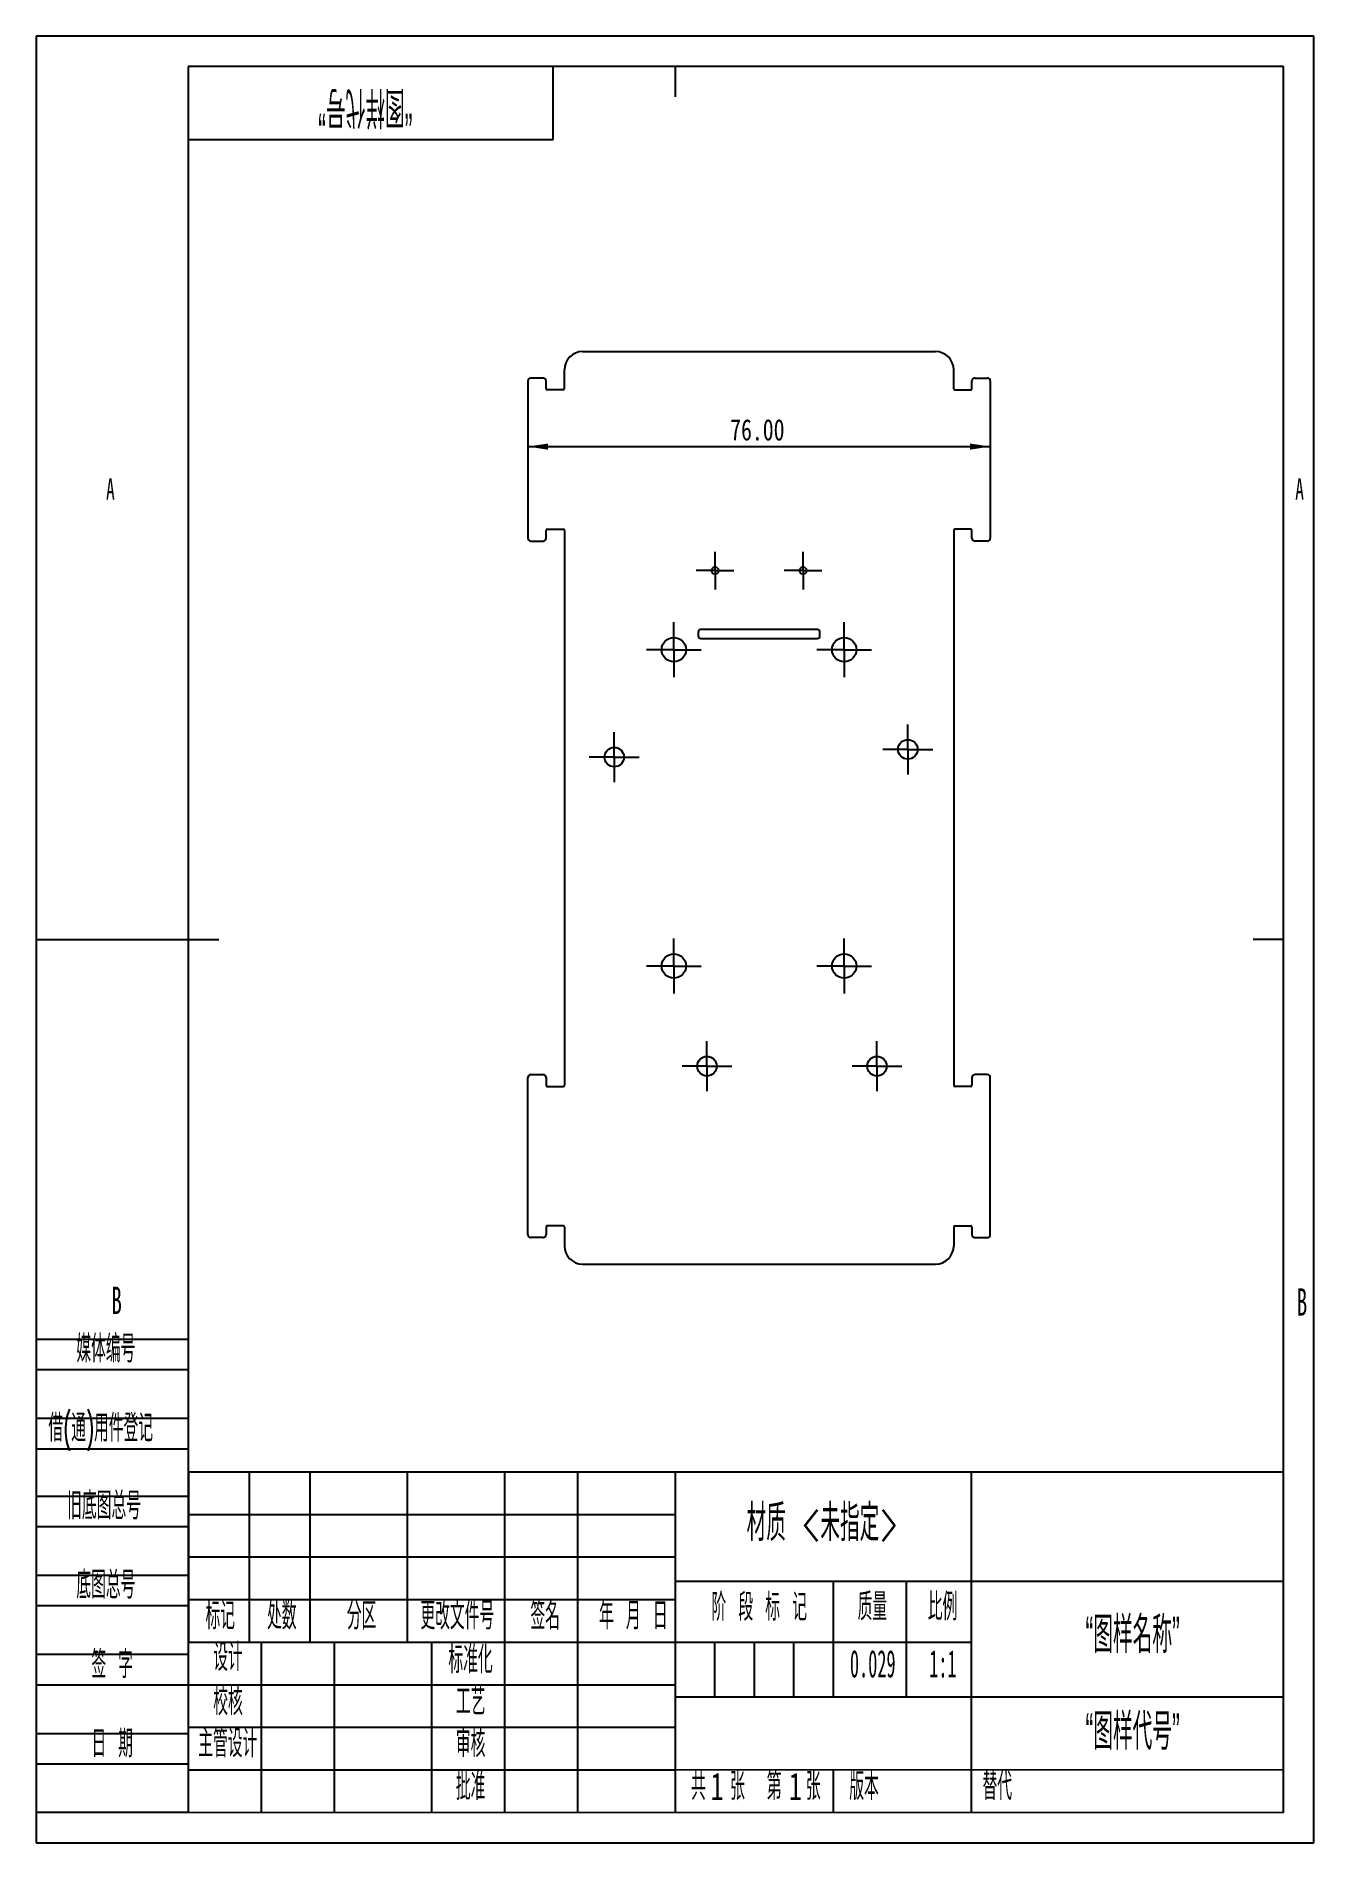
# Model space of a CAD drawing. Header units: millimetres. Extents: x 0 to 210, y 0 to 297.
import ezdxf

# ---------------------------------------------------------------- set-up
doc = ezdxf.new("R2010")
doc.units = ezdxf.units.MM
doc.layers.add('图框', color=7, linetype='Continuous')
doc.layers.add('尺寸', color=7, linetype='Continuous')
doc.styles.add('SLDTEXTSTYLE0', font='TXT', dxfattribs={"width": 0.49, "bigfont": 'bigfont'})
doc.styles.add('SLDTEXTSTYLE1', font='TXT', dxfattribs={"width": 0.494, "bigfont": 'bigfont'})
doc.styles.add('SLDTEXTSTYLE2', font='TXT', dxfattribs={"width": 0.494286, "bigfont": 'bigfont'})
doc.styles.add('SLDTEXTSTYLE3', font='TXT', dxfattribs={"width": 0.495, "bigfont": 'bigfont'})
doc.styles.add('SLDTEXTSTYLE4', font='TXT', dxfattribs={"width": 0.49})
doc.styles.add('SLDTEXTSTYLE5', font='TXT', dxfattribs={"width": 0.56})
doc.styles.add('SLDTEXTSTYLE6', font='TXT', dxfattribs={"width": 0.6})
doc.styles.add('SLDTEXTSTYLE7', font='TXT', dxfattribs={"width": 0.7})
doc.styles.add('SLDTEXTSTYLE8', font='TXT', dxfattribs={"width": 0.75})
doc.dimstyles.new('SLDDIMSTYLE0', dxfattribs={"dimtxt": 3.5, "dimasz": 3.302, "dimexe": 0, "dimexo": 0.0625, "dimgap": 0.875, "dimtad": 1, "dimrnd": 1e-09, "dimzin": 4, "dimdsep": 46, "dimtxsty": 'SLDTEXTSTYLE8', "dimsah": 1, "dimcen": 0.09, "dimadec": 0, "dimazin": 1, "dimtfac": 1, "dimtofl": 0, "dimtmove": 0, "dimatfit": 3, "dimfxl": 0, "dimfrac": 2, "dimtolj": 1, "dimtzin": 12, "dimarcsym": 0})

# ---------------------------------------------------------------- blocks, each defined once
blk = doc.blocks.new('_D')
at = {"layer": '尺寸'}
blk.add_line((80.81, 229.53), (156.81, 229.53), dxfattribs=at)
for points in [[(80.81, 229.53), (84.11, 229.02), (84.11, 230.03)], [(156.81, 229.53), (153.51, 230.03), (153.51, 229.02)]]:
    blk.add_solid(points, dxfattribs=at)
at = {"layer": '尺寸', "insert": (114.07, 234.04), "char_height": 3.5, "attachment_point": 1, "style": 'SLDTEXTSTYLE8'}
blk.add_mtext('76.00', dxfattribs=at)
blk = doc.blocks.new('SW_CENTERMARKSYMBOL_0')
at = {"layer": '尺寸', "color": 0}
for p, q in [((0, 2.5), (0, 4.1)), ((-2.5, 0), (-4.1, 0)), ((0, 0), (-2.5, 0)), ((0, 0), (0, 2.5)), ((0, 0), (0, -2.5)), ((0, 0), (2.5, 0)), ((2.5, 0), (4.1, 0)), ((0, -2.5), (0, -4.1))]:
    blk.add_line(p, q, dxfattribs=at)
blk = doc.blocks.new('SW_CENTERMARKSYMBOL_1')
at = {"layer": '尺寸', "color": 0}
for p, q in [((0, 2.5), (0, 4.1)), ((-2.5, 0), (-4.1, 0)), ((0, 0), (-2.5, 0)), ((0, 0), (0, 2.5)), ((0, 0), (0, -2.5)), ((0, 0), (2.5, 0)), ((2.5, 0), (4.1, 0)), ((0, -2.5), (0, -4.1))]:
    blk.add_line(p, q, dxfattribs=at)
blk = doc.blocks.new('SW_CENTERMARKSYMBOL_2')
at = {"layer": '尺寸', "color": 0}
for p, q in [((0, 2.5), (0, 4.1)), ((-2.5, 0), (-4.1, 0)), ((0, 0), (-2.5, 0)), ((0, 0), (0, 2.5)), ((0, 0), (0, -2.5)), ((0, 0), (2.5, 0)), ((2.5, 0), (4.1, 0)), ((0, -2.5), (0, -4.1))]:
    blk.add_line(p, q, dxfattribs=at)
blk = doc.blocks.new('SW_CENTERMARKSYMBOL_3')
at = {"layer": '尺寸', "color": 0}
for p, q in [((0, 2.5), (0, 4.1)), ((-2.5, 0), (-4.1, 0)), ((0, 0), (-2.5, 0)), ((0, 0), (0, 2.5)), ((0, 0), (0, -2.5)), ((0, 0), (2.5, 0)), ((2.5, 0), (4.1, 0)), ((0, -2.5), (0, -4.1))]:
    blk.add_line(p, q, dxfattribs=at)
blk = doc.blocks.new('SW_CENTERMARKSYMBOL_4')
at = {"layer": '尺寸', "color": 0}
for p, q in [((0, 2.5), (0, 4.5)), ((-2.5, 0), (-4.5, 0)), ((0, 0), (-2.5, 0)), ((0, 0), (0, 2.5)), ((0, 0), (0, -2.5)), ((0, 0), (2.5, 0)), ((2.5, 0), (4.5, 0)), ((0, -2.5), (0, -4.5))]:
    blk.add_line(p, q, dxfattribs=at)
blk = doc.blocks.new('SW_CENTERMARKSYMBOL_5')
at = {"layer": '尺寸', "color": 0}
for p, q in [((0, 2.5), (0, 4.5)), ((-2.5, 0), (-4.5, 0)), ((0, 0), (-2.5, 0)), ((0, 0), (0, 2.5)), ((0, 0), (0, -2.5)), ((0, 0), (2.5, 0)), ((2.5, 0), (4.5, 0)), ((0, -2.5), (0, -4.5))]:
    blk.add_line(p, q, dxfattribs=at)
blk = doc.blocks.new('SW_CENTERMARKSYMBOL_6')
at = {"layer": '尺寸', "color": 0}
for p, q in [((0, 2.5), (0, 4.5)), ((-2.5, 0), (-4.5, 0)), ((0, 0), (-2.5, 0)), ((0, 0), (0, 2.5)), ((0, 0), (0, -2.5)), ((0, 0), (2.5, 0)), ((2.5, 0), (4.5, 0)), ((0, -2.5), (0, -4.5))]:
    blk.add_line(p, q, dxfattribs=at)
blk = doc.blocks.new('SW_CENTERMARKSYMBOL_7')
at = {"layer": '尺寸', "color": 0}
for p, q in [((0, 2.5), (0, 4.5)), ((-2.5, 0), (-4.5, 0)), ((0, 0), (-2.5, 0)), ((0, 0), (0, 2.5)), ((0, 0), (0, -2.5)), ((0, 0), (2.5, 0)), ((2.5, 0), (4.5, 0)), ((0, -2.5), (0, -4.5))]:
    blk.add_line(p, q, dxfattribs=at)
blk = doc.blocks.new('SW_CENTERMARKSYMBOL_8')
at = {"layer": '尺寸', "color": 0}
for p, q in [((0, 2.5), (0, 3.1)), ((-2.5, 0), (-3.1, 0)), ((0, 0), (-2.5, 0)), ((0, 0), (0, 2.5)), ((0, 0), (0, -2.5)), ((0, 0), (2.5, 0)), ((2.5, 0), (3.1, 0)), ((0, -2.5), (0, -3.1))]:
    blk.add_line(p, q, dxfattribs=at)
blk = doc.blocks.new('SW_CENTERMARKSYMBOL_9')
at = {"layer": '尺寸', "color": 0}
for p, q in [((0, 2.5), (0, 3.1)), ((-2.5, 0), (-3.1, 0)), ((0, 0), (-2.5, 0)), ((0, 0), (0, 2.5)), ((0, 0), (0, -2.5)), ((0, 0), (2.5, 0)), ((2.5, 0), (3.1, 0)), ((0, -2.5), (0, -3.1))]:
    blk.add_line(p, q, dxfattribs=at)

msp = doc.modelspace()

# ---------------------------------------------------------------- linework, layer by layer
at = {"color": 7, "linetype": 'Continuous', "lineweight": 25}
for p, q in [((89.812, 245.139), (147.812, 245.139)), ((83.312, 240.789), (81.312, 240.789)), ((86.812, 239.039), (86.812, 242.139)), ((150.812, 239.039), (150.812, 242.139)), ((154.312, 240.789), (156.312, 240.789)), ((80.812, 240.289), (80.812, 214.489)), ((83.812, 239.039), (83.812, 240.289)), ((86.612, 238.839), (84.012, 238.839)), ((151.012, 238.839), (153.612, 238.839)), ((153.812, 239.039), (153.812, 240.289)), ((156.812, 240.289), (156.812, 214.489)), ((81.312, 213.989), (83.312, 213.989)), ((83.812, 214.489), (83.812, 215.739)), ((84.012, 215.939), (86.612, 215.939)), ((86.812, 215.739), (86.812, 124.539)), ((150.812, 215.739), (150.812, 124.539)), ((153.612, 215.939), (151.012, 215.939)), ((153.812, 214.489), (153.812, 215.739)), ((156.312, 213.989), (154.312, 213.989)), ((108.812, 199.029), (108.812, 198.429)), ((128.362, 199.479), (109.262, 199.479)), ((128.812, 198.429), (128.812, 199.029)), ((109.262, 197.979), (128.362, 197.979)), ((80.812, 99.989), (80.812, 125.789)), ((81.312, 126.289), (83.312, 126.289)), ((83.812, 125.789), (83.812, 124.539)), ((153.812, 125.789), (153.812, 124.539)), ((156.312, 126.289), (154.312, 126.289)), ((156.812, 99.989), (156.812, 125.789)), ((84.012, 124.339), (86.612, 124.339)), ((153.612, 124.339), (151.012, 124.339)), ((83.812, 101.239), (83.812, 99.989)), ((86.612, 101.439), (84.012, 101.439)), ((86.812, 101.239), (86.812, 98.139)), ((150.812, 101.239), (150.812, 98.139)), ((151.012, 101.439), (153.612, 101.439)), ((153.812, 101.239), (153.812, 99.989)), ((83.312, 99.489), (81.312, 99.489)), ((154.312, 99.489), (156.312, 99.489)), ((89.812, 95.139), (147.812, 95.139))]:
    msp.add_line(p, q, dxfattribs=at)
for centre, radius in [((111.582, 209.139), 0.6), ((126.042, 209.139), 0.6), ((104.812, 196.139), 2), ((132.812, 196.139), 2), ((143.272, 179.749), 1.6), ((95.012, 178.479), 1.6), ((104.812, 144.139), 2), ((132.812, 144.139), 2), ((110.252, 127.679), 1.6), ((138.192, 127.679), 1.6)]:
    msp.add_circle(centre, radius, dxfattribs=at)
for centre, radius, start, end in [((89.812, 242.139), 3, 90, 180), ((147.812, 242.139), 3, 0, 90), ((81.312, 240.289), 0.5, 90, 180), ((83.312, 240.289), 0.5, 0, 90), ((154.312, 240.289), 0.5, 90, 180), ((156.312, 240.289), 0.5, 0, 90), ((84.012, 239.039), 0.2, 180, 270), ((86.612, 239.039), 0.2, 270, 0), ((151.012, 239.039), 0.2, 180, 270), ((153.612, 239.039), 0.2, 270, 0), ((81.312, 214.489), 0.5, 180, 270), ((83.312, 214.489), 0.5, 270, 0), ((84.012, 215.739), 0.2, 90, 180), ((86.612, 215.739), 0.2, 0, 90), ((151.012, 215.739), 0.2, 90, 180), ((153.612, 215.739), 0.2, 0, 90), ((154.312, 214.489), 0.5, 180, 270), ((156.312, 214.489), 0.5, 270, 0), ((109.262, 199.029), 0.45, 90, 180), ((128.362, 199.029), 0.45, 0, 90), ((109.262, 198.429), 0.45, 180, 270), ((128.362, 198.429), 0.45, 270, 0), ((81.312, 125.789), 0.5, 90, 180), ((83.312, 125.789), 0.5, 0, 90), ((154.312, 125.789), 0.5, 90, 180), ((156.312, 125.789), 0.5, 0, 90), ((84.012, 124.539), 0.2, 180, 270), ((86.612, 124.539), 0.2, 270, 0), ((151.012, 124.539), 0.2, 180, 270), ((153.612, 124.539), 0.2, 270, 0), ((84.012, 101.239), 0.2, 90, 180), ((86.612, 101.239), 0.2, 0, 90), ((151.012, 101.239), 0.2, 90, 180), ((153.612, 101.239), 0.2, 360, 90), ((81.312, 99.989), 0.5, 180, 270), ((83.312, 99.989), 0.5, 270, 0), ((89.812, 98.139), 3, 180, 270), ((147.812, 98.139), 3, 270, 0), ((154.312, 99.989), 0.5, 180, 270), ((156.312, 99.989), 0.5, 270, 0)]:
    msp.add_arc(centre, radius, start, end, dxfattribs=at)
at = {"layer": '图框'}
for p, q in [((210, 297), (0, 297)), ((0, 297), (0, 0)), ((210, 0), (210, 297)), ((0, 82.791), (25, 82.791)), ((0, 77.791), (25, 77.791)), ((0, 69.791), (25, 69.791)), ((0, 64.791), (25, 64.791)), ((25.013, 61.022), (24.998, 5.022)), ((0, 57), (25, 57)), ((25, 54), (105, 54)), ((0, 52), (25, 52)), ((25, 47), (105, 47)), ((0, 44), (25, 44)), ((0, 39), (25, 39)), ((111.5, 33), (111.5, 24)), ((118, 33), (118, 24)), ((124.5, 33), (124.5, 24)), ((0, 31), (25, 31)), ((0, 26), (25, 26)), ((0, 18), (25, 18)), ((0, 13), (25, 13)), ((-0.002, 5.028), (24.998, 5.022)), ((153.69, 4.997), (153.69, 4.987)), ((0, 0), (210, 0))]:
    msp.add_line(p, q, dxfattribs=at)
at = {"layer": '图框', "lineweight": 25}
for p, q in [((205, 292), (25, 292)), ((25, 292), (25, 5)), ((85, 280), (85, 292)), ((105, 292), (105, 287)), ((205, 4.973), (205, 292)), ((25, 280), (85, 280)), ((0, 148.5), (30, 148.5)), ((205, 148.5), (200, 148.5)), ((25, 61), (205, 61)), ((35, 61), (35, 33)), ((45, 61), (45, 33)), ((61, 61), (61, 33)), ((77, 61), (77, 5)), ((89, 61), (89, 5)), ((105, 61), (105, 5)), ((153.69, 60.987), (153.69, 4.997)), ((105, 43), (205, 43)), ((131, 43), (131, 24)), ((143, 43), (143, 24)), ((25, 40), (105, 40)), ((25, 33), (105, 33)), ((37, 33), (37, 5)), ((49, 33), (49, 5)), ((65, 33), (65, 5)), ((105.013, 32.987), (153.69, 32.987)), ((25, 26), (105, 26)), ((105, 24), (205, 24)), ((25, 19), (105, 19)), ((25, 12.022), (105, 12.022)), ((105, 12.022), (205, 12.049)), ((131, 12.029), (131, 4.993)), ((24.998, 5.022), (205, 4.973))]:
    msp.add_line(p, q, dxfattribs=at)

# ---------------------------------------------------------------- block references
at = {"layer": '尺寸'}
for name, p in [('SW_CENTERMARKSYMBOL_8', (111.582, 209.139)), ('SW_CENTERMARKSYMBOL_9', (126.042, 209.139)), ('SW_CENTERMARKSYMBOL_6', (104.812, 196.139)), ('SW_CENTERMARKSYMBOL_4', (132.812, 196.139)), ('SW_CENTERMARKSYMBOL_3', (95.012, 178.479)), ('SW_CENTERMARKSYMBOL_0', (143.272, 179.749)), ('SW_CENTERMARKSYMBOL_5', (104.812, 144.139)), ('SW_CENTERMARKSYMBOL_7', (132.812, 144.139)), ('SW_CENTERMARKSYMBOL_2', (110.252, 127.679)), ('SW_CENTERMARKSYMBOL_1', (138.192, 127.679))]:
    msp.add_blockref(name, p, dxfattribs=at)

# ---------------------------------------------------------------- texts
at = {"layer": '图框', "insert": (54.099, 282.308), "char_height": 6, "attachment_point": 2, "rotation": 180, "style": 'SLDTEXTSTYLE0'}
msp.add_mtext('\\M+18167图样\\M+191E3\\M+18D86\\M+18168', dxfattribs=at)
at = {"layer": '图框'}
for s, insert, char_height, attachment_point, style in [('A', (12.205, 224.303), 3.5, 2, 'SLDTEXTSTYLE6'), ('A', (207.652, 224.303), 3.5, 2, 'SLDTEXTSTYLE6'), ('B', (13.232, 91.413), 4.5, 2, 'SLDTEXTSTYLE5'), ('B', (208.058, 91.163), 4.5, 2, 'SLDTEXTSTYLE5'), ('\\M+1947D\\M+191CC编\\M+18D86', (6.605, 83.475), 4.5, 1, 'SLDTEXTSTYLE0'), ('\\M+18ED8(\\M+192CA)\\M+19770\\M+18C8F\\M+1936F记', (2.018, 70.45), 4.5, 1, 'SLDTEXTSTYLE0'), ('\\M+18B8C\\M+192EA图总\\M+18D86', (5.105, 57.677), 4.5, 1, 'SLDTEXTSTYLE0'), ('\\M+192EA图总\\M+18D86', (6.605, 44.657), 4.5, 1, 'SLDTEXTSTYLE0'), ('标记', (30.259, 39.578), 4.5, 2, 'SLDTEXTSTYLE0'), ('处\\M+19094', (40.377, 39.578), 4.5, 2, 'SLDTEXTSTYLE0'), ('\\M+195AA\\M+18BE6', (53.488, 39.578), 4.5, 2, 'SLDTEXTSTYLE0'), ('\\M+18D58\\M+189FC\\M+195B6\\M+18C8F\\M+18D86', (69.222, 39.578), 4.5, 2, 'SLDTEXTSTYLE0'), ('签\\M+196BC', (83.66, 39.578), 4.5, 2, 'SLDTEXTSTYLE0'), ('\\M+1944E \\M+18C8E \\M+193FA', (98.158, 39.578), 4.5, 2, 'SLDTEXTSTYLE1'), ('阶 \\M+19269 标 记', (118.837, 41.005), 4.5, 2, 'SLDTEXTSTYLE2'), ('质\\M+197CA', (137.443, 41.075), 4.5, 2, 'SLDTEXTSTYLE0'), ('\\M+194E4\\M+197E1', (148.978, 41.075), 4.5, 2, 'SLDTEXTSTYLE0'), ('设计', (31.53, 32.762), 4.5, 2, 'SLDTEXTSTYLE0'), ('标\\M+18F79\\M+189BB', (71.4, 32.381), 4.5, 2, 'SLDTEXTSTYLE0'), ('签 \\M+18E9A', (12.497, 31.579), 4.5, 2, 'SLDTEXTSTYLE0'), ('0.029', (137.501, 31.697), 4.5, 2, 'SLDTEXTSTYLE4'), ('1:1', (149.033, 31.697), 4.5, 2, 'SLDTEXTSTYLE4'), ('\\M+18D5A\\M+18A6A', (31.53, 25.491), 4.5, 2, 'SLDTEXTSTYLE0'), ('\\M+18D48艺', (71.415, 25.491), 4.5, 2, 'SLDTEXTSTYLE0'), ('\\M+193FA \\M+18AFA', (12.497, 18.559), 4.5, 2, 'SLDTEXTSTYLE0'), ('\\M+18EE5\\M+18AC7设计', (31.498, 18.577), 4.5, 2, 'SLDTEXTSTYLE0'), ('审\\M+18A6A', (71.415, 18.586), 4.5, 2, 'SLDTEXTSTYLE0'), ('\\M+194E1\\M+18F79', (71.415, 11.567), 4.5, 2, 'SLDTEXTSTYLE0'), ('\\M+18BA4  张', (112.071, 11.537), 4.5, 2, 'SLDTEXTSTYLE3'), ('\\M+191E6  张', (124.512, 11.537), 4.5, 2, 'SLDTEXTSTYLE3'), ('\\M+194C5\\M+1967B', (136.071, 11.537), 4.5, 2, 'SLDTEXTSTYLE0'), ('\\M+191D6\\M+191E3', (155.549, 11.537), 4.5, 1, 'SLDTEXTSTYLE0'), ('1', (110.849, 11.537), 4.5, 1, 'SLDTEXTSTYLE7'), ('1', (123.724, 11.537), 4.5, 1, 'SLDTEXTSTYLE7')]:
    msp.add_mtext(s, dxfattribs=dict(at, insert=insert, char_height=char_height, attachment_point=attachment_point, style=style))
at = {"layer": '尺寸', "char_height": 6, "attachment_point": 2, "style": 'SLDTEXTSTYLE0'}
for s, insert in [('\\M+18DDE质 <\\M+196A2\\M+18E77\\M+192E8>', (129.187, 55.613)), ('\\M+18167图样\\M+196BC\\M+18FCC\\M+18168', (180.218, 37.208)), ('\\M+18167图样\\M+191E3\\M+18D86\\M+18168', (180.218, 21.299))]:
    msp.add_mtext(s, dxfattribs=dict(at, insert=insert))

# ---------------------------------------------------------------- dimensions: what is measured, and where the dimension line sits
at = {"layer": '尺寸'}
dim = msp.add_linear_dim(base=(156.812, 229.526), p1=(80.812, 240.289), p2=(156.812, 240.289), dimstyle='SLDDIMSTYLE0', dxfattribs=at)
dim.commit()
dim.dimension.update_dxf_attribs({"geometry": '_D', "text_midpoint": (119.885, 229.526), "dimtype": 160})

doc.saveas('drawing.dxf')
